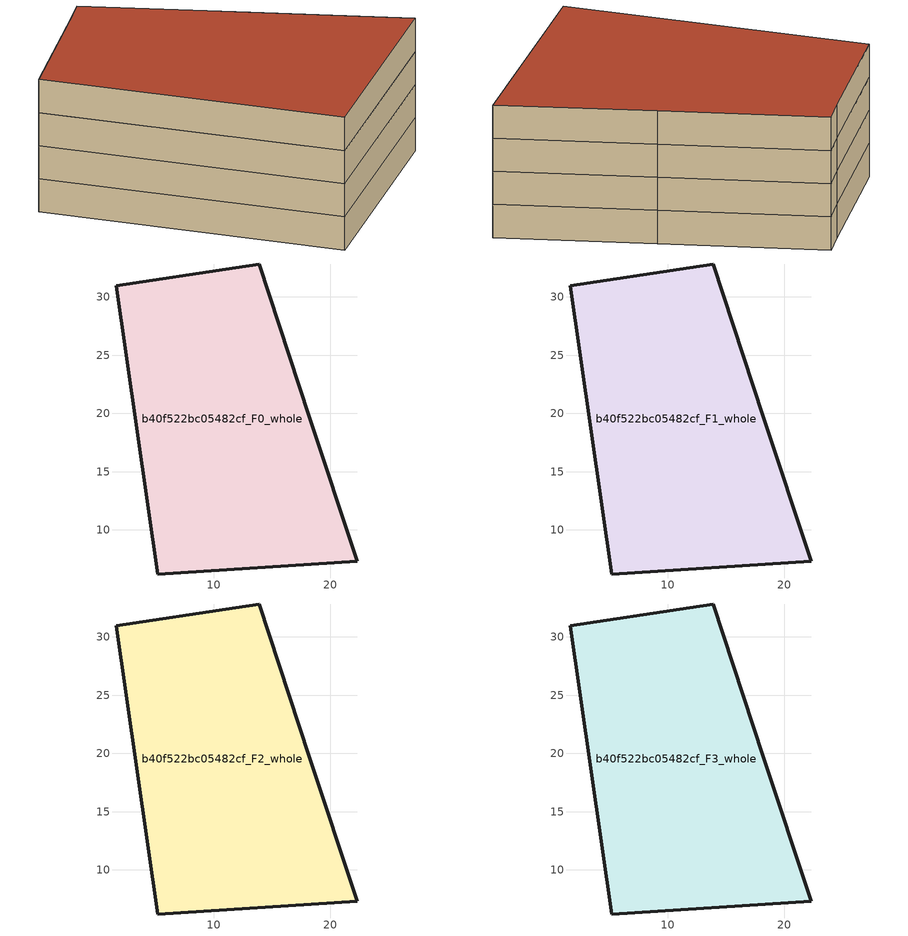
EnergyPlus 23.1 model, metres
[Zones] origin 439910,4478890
b40f522bc05482cf_F0_whole
 floor ground (EU_floor_Construction): 13.87,32.82 18.2,19.71 22.3,7.32 5.18,6.22 1.61,30.97 11.88,32.48 z0
 wall outside (EU_wall_Construction): 1.61,30.97 5.18,6.22 22.3,7.32 18.2,19.71 13.87,32.82 11.88,32.48 1.61,30.97 z0:3
b40f522bc05482cf_F1_whole
 floor to b40f522bc05482cf_F0_whole (EU_floor_Construction): 13.87,32.82 18.2,19.71 22.3,7.32 5.18,6.22 1.61,30.97 11.88,32.48 z3
 wall outside (EU_wall_Construction): 1.61,30.97 5.18,6.22 22.3,7.32 18.2,19.71 13.87,32.82 11.88,32.48 1.61,30.97 z3:6
b40f522bc05482cf_F2_whole
 floor to b40f522bc05482cf_F1_whole (EU_floor_Construction): 13.87,32.82 18.2,19.71 22.3,7.32 5.18,6.22 1.61,30.97 11.88,32.48 z6
 wall outside (EU_wall_Construction): 1.61,30.97 5.18,6.22 22.3,7.32 18.2,19.71 13.87,32.82 11.88,32.48 1.61,30.97 z6:9
b40f522bc05482cf_F3_whole
 floor to b40f522bc05482cf_F2_whole (EU_floor_Construction): 13.87,32.82 18.2,19.71 22.3,7.32 5.18,6.22 1.61,30.97 11.88,32.48 z9
 wall outside (EU_wall_Construction): 1.61,30.97 5.18,6.22 22.3,7.32 18.2,19.71 13.87,32.82 11.88,32.48 1.61,30.97 z9:12
 roof outside (EU_roof_Construction): 22.3,7.32 18.2,19.71 13.87,32.82 11.88,32.48 1.61,30.97 5.18,6.22 z12
[Building]
EU S2 Campaign: North Axis=0; Terrain=City; Solar Distribution=FullExterior
[Site:Location]
Madrid: Latitude=40.5; Longitude=-3.5; Time Zone=1; Elevation=609
[SizingPeriod:WeatherFileDays]
AnnualSizingPeriod: Begin Month=1; Begin Day of Month=1; End Month=12; End Day of Month=31; Day of Week for Start Day=Monday; Use Weather File Daylight Saving Period=No; Use Weather File Rain and Snow Indicators=No
[MATERIAL]
EU_InternalMass_Material: Roughness=MediumRough; Thickness=0.1; Conductivity=1; Density=1800; Specific Heat=900; Thermal Absorptance=0.9; Solar Absorptance=0.7; Visible Absorptance=0.7
[MATERIAL:NOMASS] Roughness=MediumRough; Thermal Absorptance=0.9; Solar Absorptance=0.7; Visible Absorptance=0.7
Name | Thermal Resistance
EU_wall_NoMass | 0.609216
EU_roof_NoMass | 0.513268
EU_floor_NoMass | 0.568163
[CONSTRUCTION]
EU_wall_Construction: EU_wall_NoMass
EU_roof_Construction: EU_roof_NoMass
EU_floor_Construction: EU_floor_NoMass
EU_InternalMass_Construction: EU_InternalMass_Material
[ZONE] Type=1; Multiplier=1; Ceiling Height=autocalculate; Volume=1133.16; Floor Area=autocalculate; Part of Total Floor Area=Yes
b40f522bc05482cf_F0_whole; b40f522bc05482cf_F1_whole; b40f522bc05482cf_F2_whole; b40f522bc05482cf_F3_whole
[INTERNALMASS] Construction=EU_InternalMass_Construction; Surface Area=377.72
Name | Zone or ZoneList
b40f522bc05482cf_F0_whole_EU_InternalMass | b40f522bc05482cf_F0_whole
b40f522bc05482cf_F1_whole_EU_InternalMass | b40f522bc05482cf_F1_whole
b40f522bc05482cf_F2_whole_EU_InternalMass | b40f522bc05482cf_F2_whole
b40f522bc05482cf_F3_whole_EU_InternalMass | b40f522bc05482cf_F3_whole
[OTHEREQUIPMENT] Fuel Type=Electricity; Design Level Calculation Method=Watts/Area; Power per Zone Floor Area=1; Fraction Latent=0; Fraction Radiant=0; Fraction Lost=0; Carbon Dioxide Generation Rate=0; EndUse Subcategory=EU_Step8_InternalGains
Name | Zone or ZoneList or Space or SpaceList | Schedule
EU_Step8_InternalGain_b40f522bc05482cf_F0_whole_f000 | b40f522bc05482cf_F0_whole | EU_Step8_GainSchedule_b40f522bc05482cf_F0_whole_f000
EU_Step8_InternalGain_b40f522bc05482cf_F1_whole_f000 | b40f522bc05482cf_F1_whole | EU_Step8_GainSchedule_b40f522bc05482cf_F1_whole_f000
EU_Step8_InternalGain_b40f522bc05482cf_F2_whole_f000 | b40f522bc05482cf_F2_whole | EU_Step8_GainSchedule_b40f522bc05482cf_F2_whole_f000
EU_Step8_InternalGain_b40f522bc05482cf_F3_whole_f000 | b40f522bc05482cf_F3_whole | EU_Step8_GainSchedule_b40f522bc05482cf_F3_whole_f000
[ZONEVENTILATION:DESIGNFLOWRATE] Schedule=EU_AlwaysOn; Design Flow Rate Calculation Method=AirChanges/Hour; Air Changes per Hour=0.752966; Ventilation Type=Natural; Fan Pressure Rise=0; Fan Total Efficiency=1; Constant Term Coefficient=1; Temperature Term Coefficient=0; Velocity Term Coefficient=0; Velocity Squared Term Coefficient=0; Minimum Indoor Temperature=-100; Maximum Indoor Temperature=100; Delta Temperature=-100; Minimum Outdoor Temperature=-100; Maximum Outdoor Temperature=100; Maximum Wind Speed=40
Name | Zone or ZoneList or Space or SpaceList
EU_ConstantAir_b40f522bc05482cf_F0_whole | b40f522bc05482cf_F0_whole
EU_ConstantAir_b40f522bc05482cf_F1_whole | b40f522bc05482cf_F1_whole
EU_ConstantAir_b40f522bc05482cf_F2_whole | b40f522bc05482cf_F2_whole
EU_ConstantAir_b40f522bc05482cf_F3_whole | b40f522bc05482cf_F3_whole
[HVACTEMPLATE:THERMOSTAT] Constant Heating Setpoint=20; Constant Cooling Setpoint=50
EU_HeatOnly_b40f522bc05482cf_F0_whole; EU_HeatOnly_b40f522bc05482cf_F1_whole; EU_HeatOnly_b40f522bc05482cf_F2_whole; EU_HeatOnly_b40f522bc05482cf_F3_whole
[HVACTEMPLATE:ZONE:IDEALLOADSAIRSYSTEM] System Availability Schedule=EU_AlwaysOn; Maximum Heating Supply Air Temperature=50; Minimum Cooling Supply Air Temperature=13; Maximum Heating Supply Air Humidity Ratio=0.0156; Minimum Cooling Supply Air Humidity Ratio=0.0077; Heating Limit=NoLimit; Cooling Limit=NoLimit; Heating Availability Schedule=EU_AlwaysOn; Cooling Availability Schedule=EU_CoolingOff; Dehumidification Control Type=ConstantSensibleHeatRatio; Cooling Sensible Heat Ratio=0.7; Dehumidification Setpoint=60; Humidification Control Type=None; Humidification Setpoint=30; Outdoor Air Method=None; Outdoor Air Flow Rate per Person=0.00944; Outdoor Air Flow Rate per Zone Floor Area=0; Outdoor Air Flow Rate per Zone=0; Demand Controlled Ventilation Type=None; Outdoor Air Economizer Type=NoEconomizer; Heat Recovery Type=None; Sensible Heat Recovery Effectiveness=0.7; Latent Heat Recovery Effectiveness=0.65
Name | Template Thermostat
b40f522bc05482cf_F0_whole | EU_HeatOnly_b40f522bc05482cf_F0_whole
b40f522bc05482cf_F1_whole | EU_HeatOnly_b40f522bc05482cf_F1_whole
b40f522bc05482cf_F2_whole | EU_HeatOnly_b40f522bc05482cf_F2_whole
b40f522bc05482cf_F3_whole | EU_HeatOnly_b40f522bc05482cf_F3_whole
[SIZING:ZONE] Zone Cooling Design Supply Air Temperature Input Method=SupplyAirTemperature; Zone Cooling Design Supply Air Temperature=13; Zone Heating Design Supply Air Temperature Input Method=SupplyAirTemperature; Zone Heating Design Supply Air Temperature=50; Zone Cooling Design Supply Air Humidity Ratio=0.008; Zone Heating Design Supply Air Humidity Ratio=0.008; Cooling Design Air Flow Method=DesignDay; Cooling Design Air Flow Rate=0; Cooling Minimum Air Flow per Zone Floor Area=0.000762; Cooling Minimum Air Flow=0; Cooling Minimum Air Flow Fraction=0.2; Heating Design Air Flow Method=DesignDay; Heating Design Air Flow Rate=0; Heating Maximum Air Flow per Zone Floor Area=0.002032; Heating Maximum Air Flow=0.141576; Heating Maximum Air Flow Fraction=0.3; Account for Dedicated Outdoor Air System=No; Dedicated Outdoor Air System Control Strategy=NeutralSupplyAir; Dedicated Outdoor Air Low Setpoint Temperature for Design=autosize; Dedicated Outdoor Air High Setpoint Temperature for Design=autosize; Zone Load Sizing Method=Sensible Load Only No Latent Load; Zone Latent Cooling Design Supply Air Humidity Ratio Input Method=HumidityRatioDifference; Zone Cooling Design Supply Air Humidity Ratio Difference=0.005; Zone Latent Heating Design Supply Air Humidity Ratio Input Method=HumidityRatioDifference; Zone Humidification Design Supply Air Humidity Ratio Difference=0.005
b40f522bc05482cf_F0_whole; b40f522bc05482cf_F1_whole; b40f522bc05482cf_F2_whole; b40f522bc05482cf_F3_whole
[SCHEDULE:CONSTANT]
Name | Hourly Value
EU_AlwaysOn | 1
EU_CoolingOff | 0
[SCHEDULE:FILE] Column Number=1; Rows to Skip at Top=0; Number of Hours of Data=8760; Column Separator=Comma; Interpolate to Timestep=No; Minutes per Item=60; Adjust Schedule for Daylight Savings=Yes
Name | File
EU_Step8_GainSchedule_b40f522bc05482cf_F0_whole_f000 | C:\Users\o_iseri\Desktop\OpenUBEM\openubem\outputs\eu_evidence\EU-11\ES-MAD-BERRUGUETE\idfs\b40f522bc05482cf\b40f522bc05482cf_F0_whole_f000_gain.csv
EU_Step8_GainSchedule_b40f522bc05482cf_F1_whole_f000 | C:\Users\o_iseri\Desktop\OpenUBEM\openubem\outputs\eu_evidence\EU-11\ES-MAD-BERRUGUETE\idfs\b40f522bc05482cf\b40f522bc05482cf_F1_whole_f000_gain.csv
EU_Step8_GainSchedule_b40f522bc05482cf_F2_whole_f000 | C:\Users\o_iseri\Desktop\OpenUBEM\openubem\outputs\eu_evidence\EU-11\ES-MAD-BERRUGUETE\idfs\b40f522bc05482cf\b40f522bc05482cf_F2_whole_f000_gain.csv
EU_Step8_GainSchedule_b40f522bc05482cf_F3_whole_f000 | C:\Users\o_iseri\Desktop\OpenUBEM\openubem\outputs\eu_evidence\EU-11\ES-MAD-BERRUGUETE\idfs\b40f522bc05482cf\b40f522bc05482cf_F3_whole_f000_gain.csv
